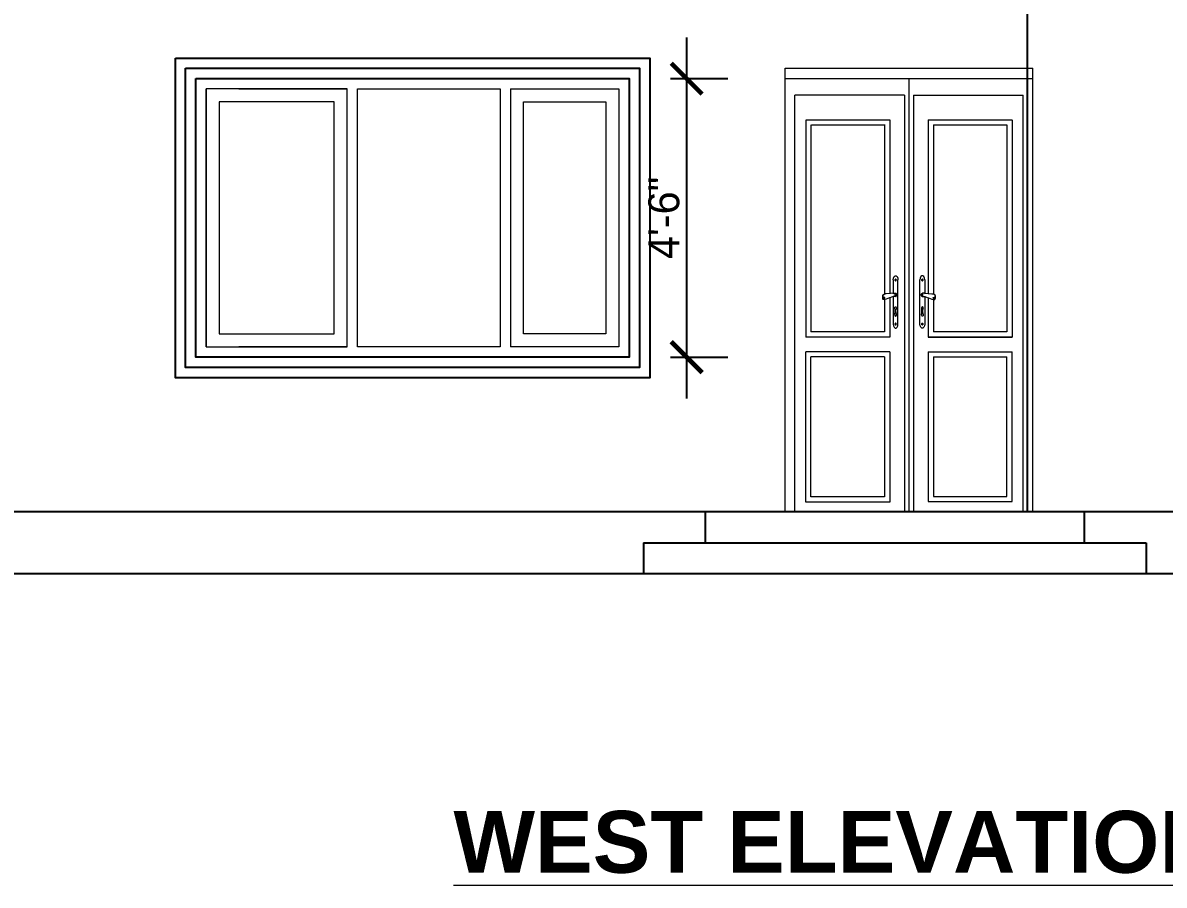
# Model space of a CAD drawing. Header units: inches. Extents: x 1397 to 20304, y -27267 to -746.
# Drawn here: x 3353.7 to 3575, y -9415.6 to -9248.3 of the extents above; entities that cross this region are included whole.
import ezdxf

# ---------------------------------------------------------------- set-up
doc = ezdxf.new("R2010")
doc.units = ezdxf.units.IN
doc.header["$LTSCALE"] = 17
doc.header["$MEASUREMENT"] = 0
for name, color, linetype, lineweight in [('25 BOT BAR', 12, 'Continuous', 25), ('ELEVATION', 7, 'Continuous', 25), ('furnitures', 45, 'Continuous', 9), ('OUTLINE', 1, 'Continuous', 25), ('TEXT', 231, 'Continuous', 20), ('WINDOW FRAME', 161, 'Continuous', 20)]:
    doc.layers.add(name, color=color, linetype=linetype, lineweight=lineweight)
doc.styles.add('ARCHITECTURE', font='stylu.ttf')
doc.dimstyles.new('8 SCALE', dxfattribs={"dimscale": 0, "dimtxt": 6, "dimasz": 6, "dimexe": 8, "dimexo": 8, "dimgap": 1.25, "dimtad": 1, "dimdec": 0, "dimzin": 3, "dimdsep": 46, "dimlunit": 4, "dimtxsty": 'ARCHITECTURE', "dimblk": 'ARCHTICK', "dimcen": 8, "dimdle": 8, "dimclrd": 5, "dimclre": 5, "dimclrt": 7, "dimadec": 0, "dimazin": 0, "dimtfac": 0.75, "dimtdec": 0, "dimtix": 1, "dimtmove": 2, "dimatfit": 3, "dimldrblk": 'ARCHTICK', "dimfxl": 8, "dimfxlon": 1, "dimtolj": 1, "dimtzin": 0, "dimlwd": -1, "dimlwe": -1, "dimarcsym": 0})

# ---------------------------------------------------------------- blocks, each defined once
blk = doc.blocks.new('DSFFDFFD')
at = {"layer": 'ELEVATION', "linetype": 'Continuous'}
for p, q in [((-9566.27, -3437), (-9650.27, -3437)), ((-9650.27, -3437), (-9650.27, -3491)), ((-9566.27, -3491), (-9566.27, -3437)), ((-9650.27, -3491), (-9566.27, -3491))]:
    blk.add_line(p, q, dxfattribs=at)
at = {"layer": 'WINDOW FRAME'}
for p, q in [((-9627.27, -3439), (-9648.27, -3439)), ((-9648.27, -3439), (-9648.27, -3489)), ((-9627.27, -3439), (-9627.27, -3489)), ((-9597.57, -3439), (-9625.27, -3439)), ((-9625.27, -3439), (-9625.27, -3489)), ((-9597.57, -3489), (-9597.57, -3439)), ((-9574.57, -3439), (-9595.57, -3439)), ((-9595.57, -3489), (-9595.57, -3439)), ((-9595.57, -3439), (-9568.27, -3439)), ((-9595.57, -3489), (-9595.57, -3439)), ((-9568.27, -3489), (-9568.27, -3439)), ((-9568.27, -3439), (-9568.27, -3489)), ((-9629.77, -3441.5), (-9645.77, -3441.5)), ((-9645.77, -3441.5), (-9645.77, -3486.5)), ((-9629.77, -3486.5), (-9629.77, -3441.5)), ((-9593.07, -3441.5), (-9570.77, -3441.5)), ((-9593.07, -3486.5), (-9593.07, -3441.5)), ((-9570.77, -3441.5), (-9570.77, -3486.5)), ((-9645.77, -3486.5), (-9629.77, -3486.5)), ((-9570.77, -3486.5), (-9593.07, -3486.5)), ((-9648.27, -3489), (-9627.27, -3489)), ((-9625.27, -3489), (-9597.57, -3489)), ((-9595.57, -3489), (-9574.57, -3489)), ((-9568.27, -3489), (-9595.57, -3489))]:
    blk.add_line(p, q, dxfattribs=at)
blk = doc.blocks.new('SDSSSD')
at = {"layer": 'furnitures'}
for p, q in [((-7534, -3521), (-7534, -3435)), ((-7534, -3435), (-7486, -3435)), ((-7534, -3437), (-7486, -3437)), ((-7534, -3437), (-7486, -3437)), ((-7534, -3437), (-7486, -3437)), ((-7510, -3437), (-7510, -3521)), ((-7486, -3521), (-7486, -3435)), ((-7532.11, -3521), (-7532.11, -3440.2)), ((-7510.9, -3440.2), (-7532.11, -3440.2)), ((-7510.9, -3440.2), (-7510.9, -3521)), ((-7509.1, -3440.2), (-7509.1, -3521)), ((-7509.1, -3440.2), (-7487.89, -3440.2)), ((-7487.89, -3521), (-7487.89, -3440.2)), ((-7530, -3444.98), (-7530, -3487.12)), ((-7529.92, -3444.98), (-7513.74, -3444.98)), ((-7513.74, -3444.98), (-7513.74, -3478.66)), ((-7506.26, -3444.98), (-7506.26, -3478.66)), ((-7506.26, -3444.98), (-7490.08, -3444.98)), ((-7490, -3444.98), (-7490, -3487.12)), ((-7529, -3445.98), (-7529, -3486.12)), ((-7528.92, -3445.98), (-7514.65, -3445.98)), ((-7514.74, -3445.98), (-7514.74, -3478.75)), ((-7505.26, -3445.98), (-7505.26, -3478.75)), ((-7505.26, -3445.98), (-7491, -3445.98)), ((-7491, -3445.98), (-7491, -3486.12)), ((-7513.06, -3476.02), (-7513.02, -3475.68)), ((-7513.06, -3476.02), (-7513.06, -3478.6)), ((-7513.02, -3475.68), (-7512.89, -3475.4)), ((-7512.89, -3475.4), (-7512.7, -3475.25)), ((-7512.7, -3475.25), (-7512.5, -3475.25)), ((-7512.68, -3475.93), (-7512.7, -3476.04)), ((-7512.7, -3476.04), (-7512.68, -3476.14)), ((-7512.69, -3476.04), (-7512.67, -3475.94)), ((-7512.67, -3476.13), (-7512.69, -3476.04)), ((-7512.63, -3475.87), (-7512.68, -3475.93)), ((-7512.68, -3476.14), (-7512.63, -3476.2)), ((-7512.67, -3475.94), (-7512.63, -3475.89)), ((-7512.63, -3476.18), (-7512.67, -3476.13)), ((-7512.57, -3475.87), (-7512.63, -3475.87)), ((-7512.63, -3475.89), (-7512.57, -3475.89)), ((-7512.57, -3476.18), (-7512.63, -3476.18)), ((-7512.63, -3476.2), (-7512.57, -3476.2)), ((-7512.51, -3475.93), (-7512.57, -3475.87)), ((-7512.57, -3475.89), (-7512.52, -3475.94)), ((-7512.52, -3476.13), (-7512.57, -3476.18)), ((-7512.57, -3476.2), (-7512.51, -3476.14)), ((-7512.52, -3475.94), (-7512.51, -3476.04)), ((-7512.51, -3476.04), (-7512.52, -3476.13)), ((-7512.5, -3476.04), (-7512.51, -3475.93)), ((-7512.51, -3476.14), (-7512.5, -3476.04)), ((-7512.5, -3475.25), (-7512.31, -3475.4)), ((-7512.31, -3475.4), (-7512.18, -3475.68)), ((-7512.18, -3475.68), (-7512.13, -3476.02)), ((-7512.13, -3484.61), (-7512.13, -3476.02)), ((-7507.82, -3475.68), (-7507.87, -3476.02)), ((-7507.87, -3484.61), (-7507.87, -3476.02)), ((-7507.69, -3475.4), (-7507.82, -3475.68)), ((-7507.5, -3475.25), (-7507.69, -3475.4)), ((-7507.3, -3475.25), (-7507.5, -3475.25)), ((-7507.5, -3476.04), (-7507.49, -3475.93)), ((-7507.49, -3476.14), (-7507.5, -3476.04)), ((-7507.49, -3475.93), (-7507.43, -3475.87)), ((-7507.48, -3475.94), (-7507.49, -3476.04)), ((-7507.49, -3476.04), (-7507.48, -3476.13)), ((-7507.43, -3476.2), (-7507.49, -3476.14)), ((-7507.43, -3475.89), (-7507.48, -3475.94)), ((-7507.48, -3476.13), (-7507.43, -3476.18)), ((-7507.43, -3475.87), (-7507.37, -3475.87)), ((-7507.37, -3475.89), (-7507.43, -3475.89)), ((-7507.43, -3476.18), (-7507.37, -3476.18)), ((-7507.37, -3476.2), (-7507.43, -3476.2)), ((-7507.37, -3475.87), (-7507.32, -3475.93)), ((-7507.33, -3475.94), (-7507.37, -3475.89)), ((-7507.37, -3476.18), (-7507.33, -3476.13)), ((-7507.32, -3476.14), (-7507.37, -3476.2)), ((-7507.31, -3476.04), (-7507.33, -3475.94)), ((-7507.33, -3476.13), (-7507.31, -3476.04)), ((-7507.32, -3475.93), (-7507.3, -3476.04)), ((-7507.3, -3476.04), (-7507.32, -3476.14)), ((-7507.11, -3475.4), (-7507.3, -3475.25)), ((-7506.98, -3475.68), (-7507.11, -3475.4)), ((-7506.94, -3476.02), (-7506.98, -3475.68)), ((-7506.94, -3476.02), (-7506.94, -3478.6)), ((-7515.08, -3479.1), (-7515.07, -3479.04)), ((-7515.07, -3479.06), (-7515.08, -3479.11)), ((-7515.08, -3479.1), (-7515.08, -3479.11)), ((-7515.07, -3479.1), (-7515.08, -3479.14)), ((-7515.08, -3479.11), (-7515.08, -3479.14)), ((-7515.08, -3479.14), (-7515.08, -3479.11)), ((-7515.04, -3478.94), (-7515.07, -3479.01)), ((-7515.07, -3479.04), (-7515.07, -3479.01)), ((-7515.07, -3479.03), (-7515.07, -3479.03)), ((-7515.07, -3479.06), (-7515.07, -3479.03)), ((-7515.07, -3479.06), (-7515.07, -3479.06)), ((-7515.07, -3479.07), (-7515.07, -3479.06)), ((-7515.07, -3479.1), (-7515.07, -3479.06)), ((-7515.07, -3479.1), (-7515.07, -3479.07)), ((-7515.07, -3479.1), (-7515.07, -3479.1)), ((-7515.07, -3479.22), (-7515.07, -3479.1)), ((-7514.99, -3478.9), (-7515.04, -3478.94)), ((-7514.99, -3478.9), (-7514.71, -3478.73)), ((-7514.42, -3478.71), (-7514.71, -3478.73)), ((-7513.77, -3478.67), (-7514.42, -3478.71)), ((-7513.74, -3478.66), (-7513.77, -3478.67)), ((-7513.09, -3478.6), (-7513.74, -3478.66)), ((-7513.74, -3478.66), (-7513.74, -3478.71)), ((-7513.06, -3478.6), (-7513.09, -3478.6)), ((-7513.06, -3478.6), (-7513.06, -3478.7)), ((-7513, -3478.61), (-7513.06, -3478.6)), ((-7513.06, -3478.77), (-7513.06, -3478.77)), ((-7513, -3478.61), (-7512.92, -3478.61)), ((-7512.92, -3478.61), (-7512.84, -3478.61)), ((-7512.84, -3478.61), (-7512.77, -3478.62)), ((-7512.77, -3478.62), (-7512.71, -3478.62)), ((-7512.71, -3478.62), (-7512.65, -3478.63)), ((-7512.7, -3478.87), (-7512.68, -3478.81)), ((-7512.7, -3478.93), (-7512.7, -3478.87)), ((-7512.7, -3479), (-7512.7, -3478.93)), ((-7512.68, -3479.05), (-7512.7, -3479)), ((-7512.68, -3478.81), (-7512.66, -3478.76)), ((-7512.66, -3479.1), (-7512.68, -3479.05)), ((-7512.66, -3478.76), (-7512.65, -3478.75)), ((-7512.63, -3479.14), (-7512.66, -3479.1)), ((-7512.65, -3478.63), (-7512.61, -3478.63)), ((-7512.62, -3478.71), (-7512.59, -3478.7)), ((-7512.61, -3478.63), (-7512.58, -3478.64)), ((-7512.59, -3478.7), (-7512.56, -3478.69)), ((-7512.58, -3478.64), (-7512.56, -3478.64)), ((-7512.51, -3478.65), (-7512.56, -3478.64)), ((-7512.56, -3478.69), (-7512.52, -3478.7)), ((-7512.52, -3478.7), (-7512.49, -3478.72)), ((-7512.47, -3478.68), (-7512.51, -3478.65)), ((-7512.49, -3478.72), (-7512.48, -3478.73)), ((-7512.46, -3479.1), (-7512.49, -3479.14)), ((-7512.44, -3478.73), (-7512.47, -3478.68)), ((-7512.45, -3479.08), (-7512.46, -3479.1)), ((-7512.45, -3478.78), (-7512.43, -3478.81)), ((-7512.43, -3478.73), (-7512.44, -3478.73)), ((-7512.41, -3478.79), (-7512.43, -3478.73)), ((-7512.43, -3478.81), (-7512.42, -3478.87)), ((-7512.43, -3479.13), (-7512.41, -3479.08)), ((-7512.42, -3478.87), (-7512.41, -3478.93)), ((-7512.41, -3478.93), (-7512.42, -3479)), ((-7512.42, -3479), (-7512.42, -3479.01)), ((-7512.39, -3478.86), (-7512.41, -3478.79)), ((-7512.41, -3479.08), (-7512.39, -3479.01)), ((-7512.38, -3478.93), (-7512.39, -3478.86)), ((-7512.39, -3479.01), (-7512.38, -3478.93)), ((-7507.62, -3478.93), (-7507.61, -3478.86)), ((-7507.61, -3479.01), (-7507.62, -3478.93)), ((-7507.61, -3478.86), (-7507.59, -3478.79)), ((-7507.59, -3479.08), (-7507.61, -3479.01)), ((-7507.59, -3478.79), (-7507.57, -3478.73)), ((-7507.58, -3478.87), (-7507.59, -3478.93)), ((-7507.59, -3478.93), (-7507.58, -3479)), ((-7507.57, -3479.13), (-7507.59, -3479.08)), ((-7507.57, -3478.81), (-7507.58, -3478.87)), ((-7507.58, -3479), (-7507.58, -3479.01)), ((-7507.57, -3478.73), (-7507.56, -3478.73)), ((-7507.55, -3478.78), (-7507.57, -3478.81)), ((-7507.56, -3478.73), (-7507.53, -3478.68)), ((-7507.55, -3479.08), (-7507.54, -3479.1)), ((-7507.54, -3479.1), (-7507.51, -3479.14)), ((-7507.53, -3478.68), (-7507.49, -3478.65)), ((-7507.51, -3478.72), (-7507.52, -3478.73)), ((-7507.48, -3478.7), (-7507.51, -3478.72)), ((-7507.49, -3478.65), (-7507.44, -3478.64)), ((-7507.44, -3478.69), (-7507.48, -3478.7)), ((-7507.42, -3478.64), (-7507.44, -3478.64)), ((-7507.41, -3478.7), (-7507.44, -3478.69)), ((-7507.39, -3478.63), (-7507.42, -3478.64)), ((-7507.38, -3478.71), (-7507.41, -3478.7)), ((-7507.35, -3478.63), (-7507.39, -3478.63)), ((-7507.37, -3479.14), (-7507.34, -3479.1)), ((-7507.29, -3478.62), (-7507.35, -3478.63)), ((-7507.34, -3478.76), (-7507.35, -3478.75)), ((-7507.32, -3478.81), (-7507.34, -3478.76)), ((-7507.34, -3479.1), (-7507.32, -3479.05)), ((-7507.3, -3478.87), (-7507.32, -3478.81)), ((-7507.32, -3479.05), (-7507.3, -3479)), ((-7507.3, -3478.93), (-7507.3, -3478.87)), ((-7507.3, -3479), (-7507.3, -3478.93)), ((-7507.23, -3478.62), (-7507.29, -3478.62)), ((-7507.16, -3478.61), (-7507.23, -3478.62)), ((-7507.08, -3478.61), (-7507.16, -3478.61)), ((-7507, -3478.61), (-7507.08, -3478.61)), ((-7507, -3478.61), (-7506.94, -3478.6)), ((-7506.94, -3478.6), (-7506.94, -3478.7)), ((-7506.94, -3478.6), (-7506.91, -3478.6)), ((-7506.94, -3478.77), (-7506.94, -3478.77)), ((-7506.91, -3478.6), (-7506.26, -3478.66)), ((-7506.26, -3478.66), (-7506.23, -3478.67)), ((-7506.26, -3478.66), (-7506.26, -3478.71)), ((-7506.23, -3478.67), (-7505.58, -3478.71)), ((-7505.58, -3478.71), (-7505.29, -3478.73)), ((-7505.01, -3478.9), (-7505.29, -3478.73)), ((-7505.01, -3478.9), (-7504.96, -3478.94)), ((-7504.96, -3478.94), (-7504.93, -3479.01)), ((-7504.93, -3479.04), (-7504.93, -3479.01)), ((-7504.93, -3479.03), (-7504.93, -3479.03)), ((-7504.93, -3479.06), (-7504.93, -3479.03)), ((-7504.92, -3479.1), (-7504.93, -3479.04)), ((-7504.93, -3479.06), (-7504.93, -3479.06)), ((-7504.93, -3479.07), (-7504.93, -3479.06)), ((-7504.93, -3479.06), (-7504.92, -3479.11)), ((-7504.93, -3479.1), (-7504.93, -3479.06)), ((-7504.93, -3479.1), (-7504.93, -3479.07)), ((-7504.93, -3479.1), (-7504.93, -3479.1)), ((-7504.93, -3479.1), (-7504.92, -3479.14)), ((-7504.93, -3479.22), (-7504.93, -3479.1)), ((-7504.92, -3479.1), (-7504.92, -3479.11)), ((-7504.92, -3479.11), (-7504.92, -3479.14)), ((-7504.92, -3479.14), (-7504.92, -3479.11)), ((-7515.08, -3479.14), (-7515.08, -3479.18)), ((-7515.08, -3479.18), (-7515.08, -3479.24)), ((-7515.08, -3479.24), (-7515.08, -3479.31)), ((-7515.08, -3479.31), (-7515.08, -3479.38)), ((-7515.08, -3479.38), (-7515.08, -3479.45)), ((-7515.08, -3479.45), (-7515.08, -3479.52)), ((-7515.08, -3479.52), (-7515.08, -3479.57)), ((-7515.08, -3479.57), (-7515.08, -3479.62)), ((-7515.08, -3479.62), (-7515.08, -3479.65)), ((-7515.08, -3479.65), (-7515.08, -3479.66)), ((-7515.07, -3479.71), (-7515.08, -3479.66)), ((-7515.07, -3479.38), (-7515.07, -3479.3)), ((-7515.07, -3479.59), (-7515.07, -3479.45)), ((-7515.07, -3479.71), (-7515.07, -3479.65)), ((-7515.07, -3479.73), (-7515.07, -3479.71)), ((-7515.04, -3479.79), (-7515.07, -3479.73)), ((-7515.04, -3479.77), (-7514.99, -3479.8)), ((-7515.04, -3479.77), (-7515.04, -3479.79)), ((-7514.99, -3479.81), (-7515.04, -3479.79)), ((-7515.03, -3479.37), (-7514.99, -3479.36)), ((-7515.03, -3479.37), (-7515.03, -3479.47)), ((-7515.03, -3479.47), (-7514.99, -3479.47)), ((-7515, -3479.8), (-7514.99, -3479.81)), ((-7514.99, -3479.8), (-7515, -3479.8)), ((-7514.99, -3479.36), (-7514.99, -3479.47)), ((-7514.67, -3479.44), (-7514.99, -3479.47)), ((-7514.99, -3479.47), (-7514.99, -3479.58)), ((-7514.67, -3479.57), (-7514.99, -3479.58)), ((-7514.99, -3479.8), (-7514.99, -3479.81)), ((-7514.72, -3479.83), (-7514.99, -3479.8)), ((-7514.71, -3479.85), (-7514.99, -3479.81)), ((-7514.74, -3479.85), (-7514.74, -3486.12)), ((-7514.72, -3479.83), (-7514.71, -3479.85)), ((-7514.42, -3479.74), (-7514.71, -3479.85)), ((-7514.67, -3479.57), (-7514.67, -3479.44)), ((-7513.77, -3479.5), (-7514.42, -3479.74)), ((-7514.42, -3479.73), (-7514.42, -3479.73)), ((-7513.74, -3479.49), (-7513.77, -3479.5)), ((-7513.09, -3479.27), (-7513.74, -3479.49)), ((-7513.74, -3479.48), (-7513.74, -3479.49)), ((-7513.74, -3479.49), (-7513.74, -3487.12)), ((-7513.06, -3479.27), (-7513.09, -3479.27)), ((-7513.06, -3479.26), (-7513.06, -3479.27)), ((-7513, -3479.26), (-7513.06, -3479.27)), ((-7513.06, -3479.27), (-7513.06, -3484.61)), ((-7512.92, -3479.26), (-7513, -3479.26)), ((-7512.84, -3479.25), (-7512.92, -3479.26)), ((-7512.77, -3479.25), (-7512.84, -3479.25)), ((-7512.71, -3479.24), (-7512.77, -3479.25)), ((-7512.72, -3481.33), (-7512.64, -3481.25)), ((-7512.65, -3479.24), (-7512.71, -3479.24)), ((-7512.61, -3479.23), (-7512.65, -3479.24)), ((-7512.64, -3481.25), (-7512.55, -3481.25)), ((-7512.59, -3479.17), (-7512.63, -3479.14)), ((-7512.58, -3479.23), (-7512.61, -3479.23)), ((-7512.56, -3479.18), (-7512.59, -3479.17)), ((-7512.56, -3479.23), (-7512.58, -3479.23)), ((-7512.52, -3479.17), (-7512.56, -3479.18)), ((-7512.56, -3479.23), (-7512.51, -3479.22)), ((-7512.55, -3481.25), (-7512.48, -3481.33)), ((-7512.49, -3479.14), (-7512.52, -3479.17)), ((-7512.51, -3479.22), (-7512.47, -3479.19)), ((-7512.47, -3479.19), (-7512.44, -3479.14)), ((-7512.43, -3479.13), (-7512.44, -3479.14)), ((-7507.57, -3479.13), (-7507.56, -3479.14)), ((-7507.53, -3479.19), (-7507.56, -3479.14)), ((-7507.49, -3479.22), (-7507.53, -3479.19)), ((-7507.45, -3481.25), (-7507.52, -3481.33)), ((-7507.51, -3479.14), (-7507.48, -3479.17)), ((-7507.44, -3479.23), (-7507.49, -3479.22)), ((-7507.48, -3479.17), (-7507.44, -3479.18)), ((-7507.36, -3481.25), (-7507.45, -3481.25)), ((-7507.44, -3479.18), (-7507.41, -3479.17)), ((-7507.44, -3479.23), (-7507.42, -3479.23)), ((-7507.42, -3479.23), (-7507.39, -3479.23)), ((-7507.41, -3479.17), (-7507.37, -3479.14)), ((-7507.39, -3479.23), (-7507.35, -3479.24)), ((-7507.28, -3481.33), (-7507.36, -3481.25)), ((-7507.35, -3479.24), (-7507.29, -3479.24)), ((-7507.29, -3479.24), (-7507.23, -3479.25)), ((-7507.23, -3479.25), (-7507.16, -3479.25)), ((-7507.16, -3479.25), (-7507.08, -3479.26)), ((-7507.08, -3479.26), (-7507, -3479.26)), ((-7507, -3479.26), (-7506.94, -3479.27)), ((-7506.94, -3479.26), (-7506.94, -3479.27)), ((-7506.94, -3479.27), (-7506.94, -3484.61)), ((-7506.94, -3479.27), (-7506.91, -3479.27)), ((-7506.91, -3479.27), (-7506.26, -3479.49)), ((-7506.26, -3479.48), (-7506.26, -3479.49)), ((-7506.26, -3479.49), (-7506.23, -3479.5)), ((-7506.26, -3479.49), (-7506.26, -3487.12)), ((-7506.23, -3479.5), (-7505.58, -3479.74)), ((-7505.58, -3479.73), (-7505.58, -3479.73)), ((-7505.58, -3479.74), (-7505.29, -3479.85)), ((-7505.33, -3479.57), (-7505.33, -3479.44)), ((-7505.33, -3479.44), (-7505.01, -3479.47)), ((-7505.33, -3479.57), (-7505.01, -3479.58)), ((-7505.29, -3479.85), (-7505.01, -3479.81)), ((-7505.28, -3479.83), (-7505.29, -3479.85)), ((-7505.28, -3479.83), (-7505.01, -3479.8)), ((-7505.26, -3479.85), (-7505.26, -3486.12)), ((-7505.01, -3479.36), (-7505.01, -3479.47)), ((-7504.97, -3479.37), (-7505.01, -3479.36)), ((-7505.01, -3479.47), (-7505.01, -3479.58)), ((-7504.97, -3479.47), (-7505.01, -3479.47)), ((-7504.96, -3479.77), (-7505.01, -3479.8)), ((-7505.01, -3479.81), (-7504.96, -3479.79)), ((-7505, -3479.8), (-7505.01, -3479.81)), ((-7505.01, -3479.8), (-7505.01, -3479.81)), ((-7505.01, -3479.8), (-7505, -3479.8)), ((-7504.97, -3479.37), (-7504.97, -3479.47)), ((-7504.96, -3479.79), (-7504.93, -3479.73)), ((-7504.96, -3479.77), (-7504.96, -3479.79)), ((-7504.93, -3479.38), (-7504.93, -3479.3)), ((-7504.93, -3479.59), (-7504.93, -3479.45)), ((-7504.93, -3479.71), (-7504.93, -3479.65)), ((-7504.93, -3479.71), (-7504.92, -3479.66)), ((-7504.93, -3479.73), (-7504.93, -3479.71)), ((-7504.92, -3479.14), (-7504.92, -3479.18)), ((-7504.92, -3479.18), (-7504.92, -3479.24)), ((-7504.92, -3479.24), (-7504.92, -3479.31)), ((-7504.92, -3479.31), (-7504.92, -3479.38)), ((-7504.92, -3479.38), (-7504.92, -3479.45)), ((-7504.92, -3479.45), (-7504.92, -3479.52)), ((-7504.92, -3479.52), (-7504.92, -3479.57)), ((-7504.92, -3479.57), (-7504.92, -3479.62)), ((-7504.92, -3479.62), (-7504.92, -3479.65)), ((-7504.92, -3479.65), (-7504.92, -3479.66)), ((-7512.77, -3482.67), (-7512.78, -3482.74)), ((-7512.78, -3482.74), (-7512.77, -3482.89)), ((-7512.77, -3482.67), (-7512.75, -3482.6)), ((-7512.77, -3482.89), (-7512.72, -3483.01)), ((-7512.76, -3481.47), (-7512.72, -3481.33)), ((-7512.75, -3481.62), (-7512.76, -3481.47)), ((-7512.75, -3481.62), (-7512.72, -3481.69)), ((-7512.75, -3482.6), (-7512.73, -3482.54)), ((-7512.73, -3482.54), (-7512.72, -3482.47)), ((-7512.71, -3481.7), (-7512.72, -3481.69)), ((-7512.72, -3482.47), (-7512.71, -3482.4)), ((-7512.72, -3483.01), (-7512.64, -3483.08)), ((-7512.71, -3481.72), (-7512.71, -3481.7)), ((-7512.7, -3481.73), (-7512.71, -3481.72)), ((-7512.71, -3482.4), (-7512.7, -3482.34)), ((-7512.7, -3481.75), (-7512.7, -3481.73)), ((-7512.69, -3481.77), (-7512.7, -3481.75)), ((-7512.7, -3482.34), (-7512.69, -3482.27)), ((-7512.69, -3481.79), (-7512.69, -3481.77)), ((-7512.69, -3481.81), (-7512.69, -3481.79)), ((-7512.68, -3481.85), (-7512.69, -3481.81)), ((-7512.69, -3482.27), (-7512.68, -3482.2)), ((-7512.68, -3481.97), (-7512.68, -3481.85)), ((-7512.67, -3482.1), (-7512.68, -3481.97)), ((-7512.68, -3482.2), (-7512.67, -3482.1)), ((-7512.64, -3483.08), (-7512.55, -3483.08)), ((-7512.55, -3483.08), (-7512.48, -3483.01)), ((-7512.52, -3481.85), (-7512.51, -3481.81)), ((-7512.52, -3481.97), (-7512.52, -3481.85)), ((-7512.52, -3482.1), (-7512.52, -3481.97)), ((-7512.52, -3482.2), (-7512.52, -3482.1)), ((-7512.51, -3482.27), (-7512.52, -3482.2)), ((-7512.51, -3481.77), (-7512.5, -3481.75)), ((-7512.51, -3481.79), (-7512.51, -3481.77)), ((-7512.51, -3481.81), (-7512.51, -3481.79)), ((-7512.5, -3482.34), (-7512.51, -3482.27)), ((-7512.5, -3481.73), (-7512.49, -3481.72)), ((-7512.5, -3481.75), (-7512.5, -3481.73)), ((-7512.49, -3482.4), (-7512.5, -3482.34)), ((-7512.49, -3481.72), (-7512.48, -3481.7)), ((-7512.48, -3482.47), (-7512.49, -3482.4)), ((-7512.48, -3481.33), (-7512.44, -3481.47)), ((-7512.45, -3481.62), (-7512.48, -3481.69)), ((-7512.48, -3481.7), (-7512.48, -3481.69)), ((-7512.46, -3482.54), (-7512.48, -3482.47)), ((-7512.48, -3483.01), (-7512.42, -3482.89)), ((-7512.45, -3482.6), (-7512.46, -3482.54)), ((-7512.44, -3481.47), (-7512.45, -3481.62)), ((-7512.43, -3482.67), (-7512.45, -3482.6)), ((-7512.43, -3482.67), (-7512.41, -3482.74)), ((-7512.42, -3482.89), (-7512.41, -3482.74)), ((-7507.57, -3482.67), (-7507.59, -3482.74)), ((-7507.58, -3482.89), (-7507.59, -3482.74)), ((-7507.52, -3483.01), (-7507.58, -3482.89)), ((-7507.57, -3482.67), (-7507.55, -3482.6)), ((-7507.52, -3481.33), (-7507.56, -3481.47)), ((-7507.56, -3481.47), (-7507.55, -3481.62)), ((-7507.55, -3481.62), (-7507.52, -3481.69)), ((-7507.55, -3482.6), (-7507.54, -3482.54)), ((-7507.54, -3482.54), (-7507.52, -3482.47)), ((-7507.52, -3481.7), (-7507.52, -3481.69)), ((-7507.51, -3481.72), (-7507.52, -3481.7)), ((-7507.52, -3482.47), (-7507.51, -3482.4)), ((-7507.45, -3483.08), (-7507.52, -3483.01)), ((-7507.5, -3481.73), (-7507.51, -3481.72)), ((-7507.51, -3482.4), (-7507.5, -3482.34)), ((-7507.5, -3481.75), (-7507.5, -3481.73)), ((-7507.49, -3481.77), (-7507.5, -3481.75)), ((-7507.5, -3482.34), (-7507.49, -3482.27)), ((-7507.49, -3481.79), (-7507.49, -3481.77)), ((-7507.49, -3481.81), (-7507.49, -3481.79)), ((-7507.48, -3481.85), (-7507.49, -3481.81)), ((-7507.49, -3482.27), (-7507.48, -3482.2)), ((-7507.48, -3481.97), (-7507.48, -3481.85)), ((-7507.48, -3482.1), (-7507.48, -3481.97)), ((-7507.48, -3482.2), (-7507.48, -3482.1)), ((-7507.36, -3483.08), (-7507.45, -3483.08)), ((-7507.28, -3483.01), (-7507.36, -3483.08)), ((-7507.33, -3482.1), (-7507.32, -3481.97)), ((-7507.32, -3482.2), (-7507.33, -3482.1)), ((-7507.32, -3481.85), (-7507.31, -3481.81)), ((-7507.32, -3481.97), (-7507.32, -3481.85)), ((-7507.31, -3482.27), (-7507.32, -3482.2)), ((-7507.31, -3481.77), (-7507.3, -3481.75)), ((-7507.31, -3481.79), (-7507.31, -3481.77)), ((-7507.31, -3481.81), (-7507.31, -3481.79)), ((-7507.3, -3482.34), (-7507.31, -3482.27)), ((-7507.3, -3481.73), (-7507.29, -3481.72)), ((-7507.3, -3481.75), (-7507.3, -3481.73)), ((-7507.29, -3482.4), (-7507.3, -3482.34)), ((-7507.29, -3481.7), (-7507.28, -3481.69)), ((-7507.29, -3481.72), (-7507.29, -3481.7)), ((-7507.28, -3482.47), (-7507.29, -3482.4)), ((-7507.24, -3481.47), (-7507.28, -3481.33)), ((-7507.25, -3481.62), (-7507.28, -3481.69)), ((-7507.27, -3482.54), (-7507.28, -3482.47)), ((-7507.23, -3482.89), (-7507.28, -3483.01)), ((-7507.25, -3482.6), (-7507.27, -3482.54)), ((-7507.25, -3481.62), (-7507.24, -3481.47)), ((-7507.23, -3482.67), (-7507.25, -3482.6)), ((-7507.23, -3482.67), (-7507.22, -3482.74)), ((-7507.22, -3482.74), (-7507.23, -3482.89)), ((-7513.06, -3484.61), (-7513.02, -3484.95)), ((-7513.02, -3484.95), (-7512.89, -3485.22)), ((-7512.89, -3485.22), (-7512.7, -3485.38)), ((-7512.68, -3484.5), (-7512.7, -3484.61)), ((-7512.7, -3484.61), (-7512.68, -3484.71)), ((-7512.7, -3485.38), (-7512.5, -3485.38)), ((-7512.69, -3484.61), (-7512.67, -3484.52)), ((-7512.67, -3484.7), (-7512.69, -3484.61)), ((-7512.63, -3484.44), (-7512.68, -3484.5)), ((-7512.68, -3484.71), (-7512.63, -3484.77)), ((-7512.67, -3484.52), (-7512.63, -3484.46)), ((-7512.63, -3484.76), (-7512.67, -3484.7)), ((-7512.57, -3484.44), (-7512.63, -3484.44)), ((-7512.63, -3484.46), (-7512.57, -3484.46)), ((-7512.57, -3484.76), (-7512.63, -3484.76)), ((-7512.63, -3484.77), (-7512.57, -3484.77)), ((-7512.51, -3484.5), (-7512.57, -3484.44)), ((-7512.57, -3484.46), (-7512.52, -3484.52)), ((-7512.52, -3484.7), (-7512.57, -3484.76)), ((-7512.57, -3484.77), (-7512.51, -3484.71)), ((-7512.52, -3484.52), (-7512.51, -3484.61)), ((-7512.51, -3484.61), (-7512.52, -3484.7)), ((-7512.5, -3484.61), (-7512.51, -3484.5)), ((-7512.51, -3484.71), (-7512.5, -3484.61)), ((-7512.5, -3485.38), (-7512.31, -3485.22)), ((-7512.31, -3485.22), (-7512.18, -3484.95)), ((-7512.18, -3484.95), (-7512.13, -3484.61)), ((-7507.82, -3484.95), (-7507.87, -3484.61)), ((-7507.69, -3485.22), (-7507.82, -3484.95)), ((-7507.5, -3485.38), (-7507.69, -3485.22)), ((-7507.5, -3484.61), (-7507.49, -3484.5)), ((-7507.49, -3484.71), (-7507.5, -3484.61)), ((-7507.3, -3485.38), (-7507.5, -3485.38)), ((-7507.49, -3484.5), (-7507.43, -3484.44)), ((-7507.48, -3484.52), (-7507.49, -3484.61)), ((-7507.49, -3484.61), (-7507.48, -3484.7)), ((-7507.43, -3484.77), (-7507.49, -3484.71)), ((-7507.43, -3484.46), (-7507.48, -3484.52)), ((-7507.48, -3484.7), (-7507.43, -3484.76)), ((-7507.43, -3484.44), (-7507.37, -3484.44)), ((-7507.37, -3484.46), (-7507.43, -3484.46)), ((-7507.43, -3484.76), (-7507.37, -3484.76)), ((-7507.37, -3484.77), (-7507.43, -3484.77)), ((-7507.37, -3484.44), (-7507.32, -3484.5)), ((-7507.33, -3484.52), (-7507.37, -3484.46)), ((-7507.37, -3484.76), (-7507.33, -3484.7)), ((-7507.32, -3484.71), (-7507.37, -3484.77)), ((-7507.31, -3484.61), (-7507.33, -3484.52)), ((-7507.33, -3484.7), (-7507.31, -3484.61)), ((-7507.32, -3484.5), (-7507.3, -3484.61)), ((-7507.3, -3484.61), (-7507.32, -3484.71)), ((-7507.11, -3485.22), (-7507.3, -3485.38)), ((-7506.98, -3484.95), (-7507.11, -3485.22)), ((-7506.94, -3484.61), (-7506.98, -3484.95)), ((-7513.74, -3487.12), (-7530, -3487.12)), ((-7514.74, -3486.12), (-7529, -3486.12)), ((-7506.26, -3487.12), (-7490, -3487.12)), ((-7490, -3487.12), (-7506.26, -3487.12)), ((-7491, -3486.12), (-7505.26, -3486.12)), ((-7513.74, -3489.98), (-7530, -3489.98)), ((-7530, -3519.1), (-7530, -3489.98)), ((-7513.74, -3489.98), (-7513.74, -3519.1)), ((-7506.26, -3489.98), (-7506.26, -3519)), ((-7506.26, -3489.98), (-7490, -3489.98)), ((-7490, -3519), (-7490, -3489.98)), ((-7514.74, -3490.98), (-7529, -3490.98)), ((-7529, -3518.1), (-7529, -3490.98)), ((-7514.74, -3490.98), (-7514.74, -3518.1)), ((-7505.26, -3490.98), (-7505.26, -3518)), ((-7505.26, -3490.98), (-7491, -3490.98)), ((-7491, -3518), (-7491, -3490.98)), ((-7534, -3521), (-7534, -3513.94)), ((-7514.74, -3518.1), (-7529, -3518.1)), ((-7505.26, -3518), (-7491, -3518)), ((-7534, -3521), (-7486, -3521)), ((-7513.74, -3519.1), (-7530, -3519.1)), ((-7506.26, -3519), (-7490, -3519))]:
    blk.add_line(p, q, dxfattribs=at)
blk = doc.blocks.new('_ArchTick')
at = {"color": 0, "linetype": 'ByBlock', "const_width": 0.15}
blk.add_lwpolyline([(-0.5, -0.5), (0.5, 0.5)], dxfattribs=at)
blk = doc.blocks.new('*D3087')
at = {"layer": '25 BOT BAR', "color": 5, "transparency": 16777216}
for p, q in [((3482.41, -9251.16), (3482.41, -9321.16)), ((3479.26, -9259.16), (3490.41, -9259.16)), ((3479.26, -9313.16), (3490.41, -9313.16))]:
    blk.add_line(p, q, dxfattribs=at)
at = {"layer": 'Defpoints', "color": 0, "transparency": 16777216}
for p in [(3471.26, -9259.16), (3471.26, -9313.16), (3482.41, -9313.16)]:
    blk.add_point(p, dxfattribs=at)
at = {"layer": '25 BOT BAR', "color": 5, "transparency": 16777216, "xscale": 6, "yscale": 6, "zscale": 6}
for p, rotation in [((3482.41, -9259.16), 90), ((3482.41, -9313.16), 270)]:
    blk.add_blockref('_ArchTick', p, dxfattribs=dict(at, rotation=rotation))
at = {"layer": '25 BOT BAR', "color": 7, "transparency": 16777216, "insert": (3478.02, -9286.16), "char_height": 6, "attachment_point": 5, "rotation": 90, "style": 'ARCHITECTURE'}
blk.add_mtext('\\A1;4\'-6"', dxfattribs=at)

msp = doc.modelspace()

# ---------------------------------------------------------------- linework, layer by layer
at = {"layer": 'OUTLINE'}
for p, q in [((3548.5, -9343.16), (3548.5, -9236.16)), ((3665.02, -9343.16), (3205.02, -9343.16)), ((3486.02, -9343.16), (3486.02, -9349.16)), ((3559.52, -9343.16), (3559.52, -9349.16)), ((3474.02, -9349.16), (3474.02, -9355.16)), ((3474.02, -9349.16), (3571.52, -9349.16)), ((3571.52, -9349.16), (3571.52, -9355.16)), ((3702.02, -9355.16), (3177.52, -9355.16))]:
    msp.add_line(p, q, dxfattribs=at)
for points in [[(3383.26, -9255.16), (3475.26, -9255.16), (3475.26, -9317.16), (3383.26, -9317.16)], [(3385.26, -9257.16), (3473.26, -9257.16), (3473.26, -9315.16), (3385.26, -9315.16)], [(3387.26, -9259.16), (3471.26, -9259.16), (3471.26, -9313.16), (3387.26, -9313.16)]]:
    msp.add_lwpolyline(points, close=True, dxfattribs=at)

# ---------------------------------------------------------------- block references
msp.add_blockref('SDSSSD', (11035.52, -5822.16), dxfattribs=at)
at = {"layer": 'OUTLINE', "xscale": -1}
msp.add_blockref('DSFFDFFD', (-6179.01, -5822.16), dxfattribs=at)

# ---------------------------------------------------------------- texts
at = {"layer": 'TEXT', "insert": (3511.69, -9401.16), "char_height": 12, "width": 396.2985, "attachment_point": 2}
msp.add_mtext('{\\fArial|b1|i0|c0|p34;\\LWEST ELEVATION}', dxfattribs=at)

# ---------------------------------------------------------------- dimensions: what is measured, and where the dimension line sits
at = {"layer": '25 BOT BAR'}
dim = msp.add_linear_dim(base=(3482.41, -9313.16), p1=(3471.26, -9259.16), p2=(3471.26, -9313.16), angle=90, dimstyle='8 SCALE', override={"dimscale": 1}, dxfattribs=at)
dim.commit()
dim.dimension.update_dxf_attribs({"geometry": '*D3087', "text_midpoint": (3478.02, -9286.16)})

doc.saveas('drawing.dxf')
